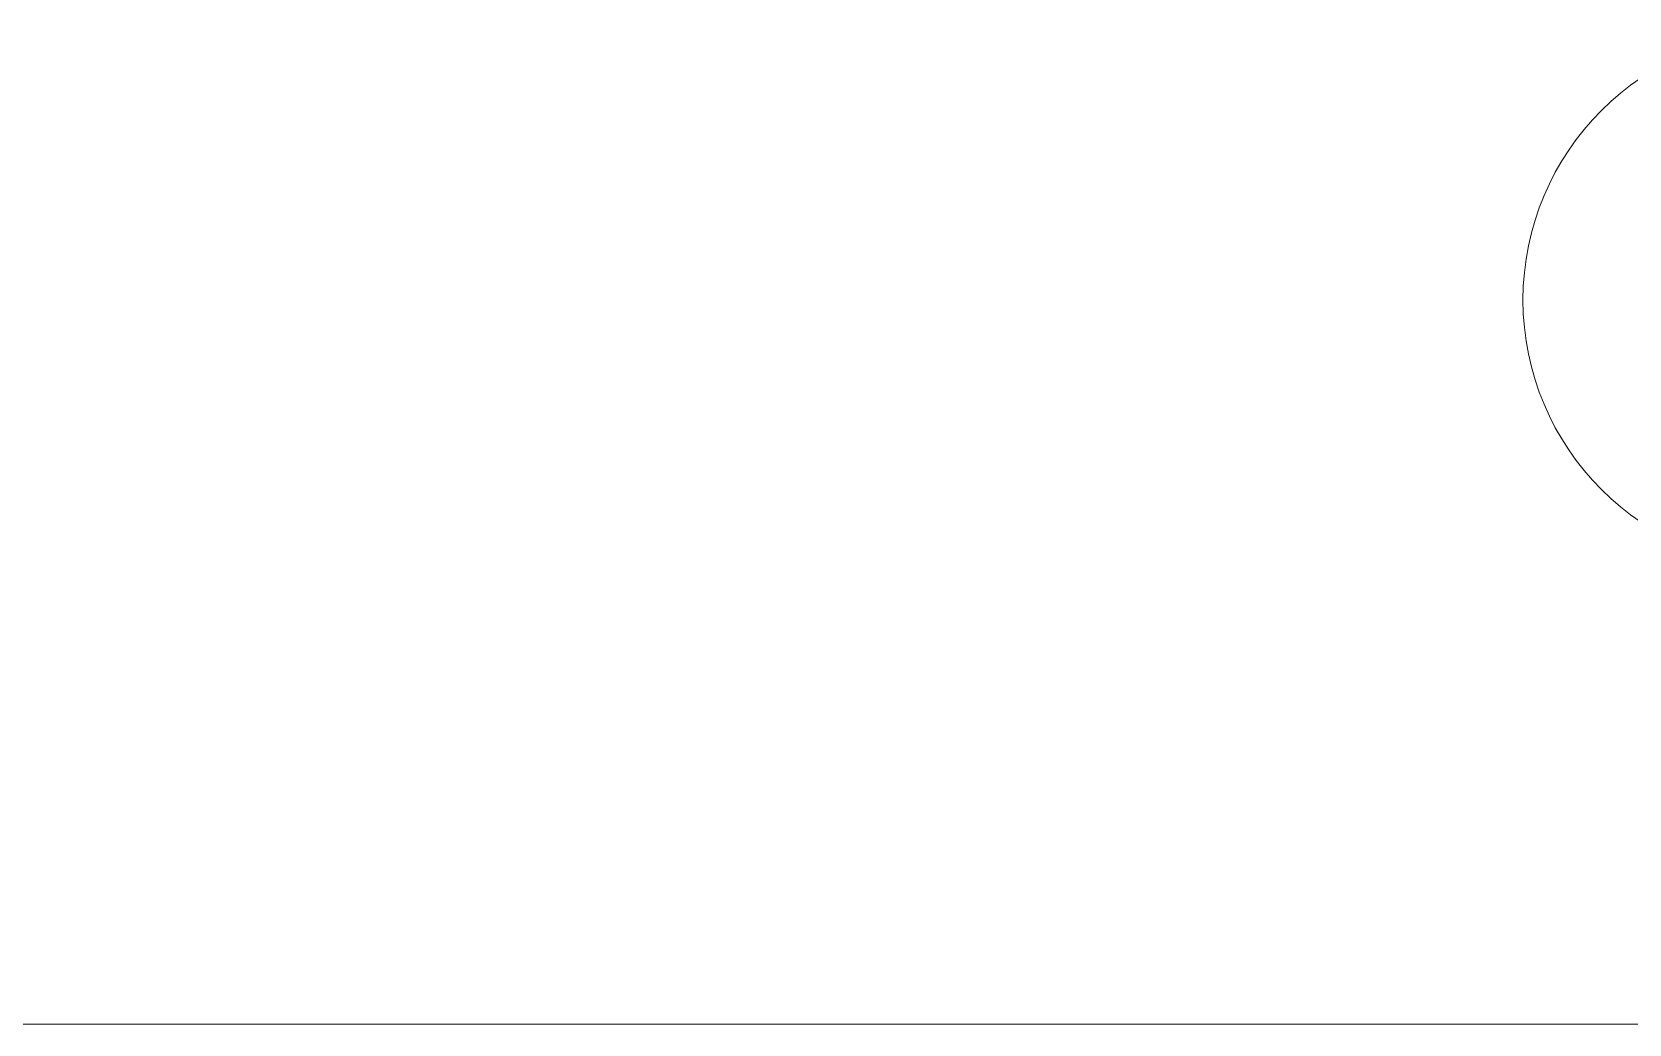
# Model space of a CAD drawing. Header units: inches. Extents: x 9661 to 15313, y -314 to 660.
# Drawn here: x 14789.1 to 14932.1, y 429.7 to 518.5 of the extents above; entities that cross this region are included whole.
import ezdxf

# ---------------------------------------------------------------- set-up
doc = ezdxf.new("R2010")
doc.units = ezdxf.units.IN
doc.header["$MEASUREMENT"] = 0
doc.layers.add('A-WALL-5', color=55, linetype='Continuous', lineweight=9)
doc.layers.add('S-GRID-IDEN', color=1, linetype='Continuous', lineweight=9)

# ---------------------------------------------------------------- blocks, each defined once
blk = doc.blocks.new('Basic Wall _ EXT - FIBER CEMENT - SMALL - ___-2145931-BUILDING SECTION - NORTH_SOUTH AT ELEVATOR AND COURTYARD - LOOKING EAST')
at = {"layer": 'A-WALL-5'}
blk.add_line((-3394.86, 429.66), (-2061.36, 429.66), dxfattribs=at)
blk = doc.blocks.new('Grid - Grid Head - Circle-50561-BUILDING SECTION - NORTH_SOUTH AT ELEVATOR AND COURTYARD - LOOKING EAST')
at = {"layer": 'S-GRID-IDEN'}
for start, end in [(0, 180), (180, 360)]:
    blk.add_arc((-3481.32, 494.5), 24, start, end, dxfattribs=at)

msp = doc.modelspace()

# ---------------------------------------------------------------- block references
at = {"layer": 'A-WALL-5'}
msp.add_blockref('Basic Wall _ EXT - FIBER CEMENT - SMALL - ___-2145931-BUILDING SECTION - NORTH_SOUTH AT ELEVATOR AND COURTYARD - LOOKING EAST', (17119.89164, 0), dxfattribs=at)
at = {"layer": 'S-GRID-IDEN'}
msp.add_blockref('Grid - Grid Head - Circle-50561-BUILDING SECTION - NORTH_SOUTH AT ELEVATOR AND COURTYARD - LOOKING EAST', (18427.89164, 0), dxfattribs=at)

doc.saveas('drawing.dxf')
